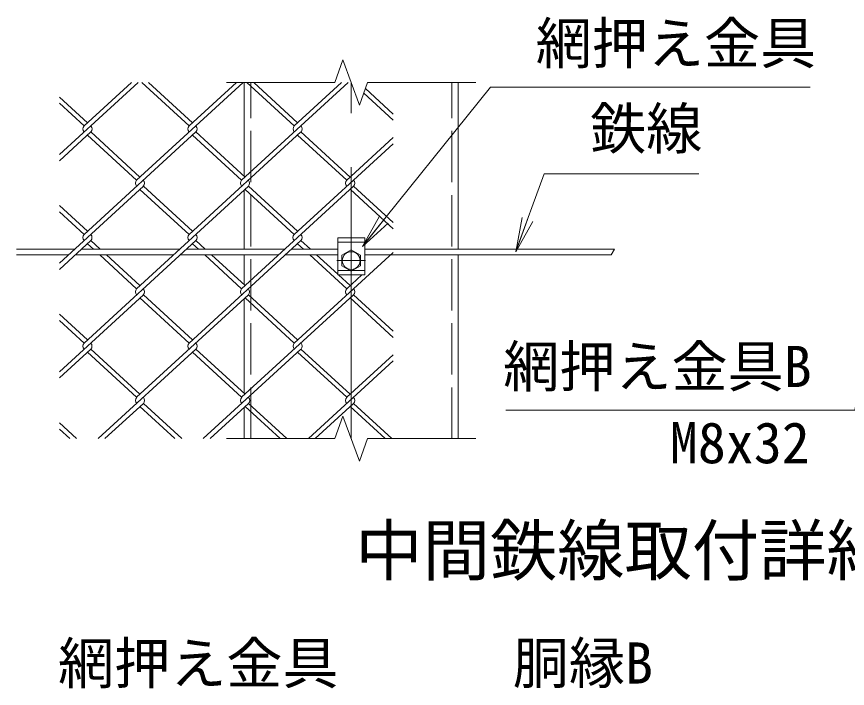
# Model space of a CAD drawing. Units: millimetres at full size; details may follow other scales. Extents: x -12600 to 12600, y -8910 to 8910.
# Drawn here: x 7179 to 10094, y 2675 to 5033 of the extents above; entities that cross this region are included whole.
import ezdxf
from ezdxf.enums import TextEntityAlignment as Align

# ---------------------------------------------------------------- set-up
doc = ezdxf.new("R2010")
doc.units = ezdxf.units.MM
doc.header["$LTSCALE"] = 30
doc.linetypes.add('DASHED', pattern=[7.5, 6, -1.5])
doc.linetypes.add('USER1', pattern=[50.8, 31.75, -6.35, 6.35, -6.35])
for name, color, linetype, lineweight in [('0-0_D-BMK', 2, 'USER1', 13), ('0-1_D-STR1', 1, 'Continuous', 18), ('0-3_0', 7, 'Continuous', 18), ('0-6_D-STR3', 3, 'Continuous', 13), ('0-7_D-STR-DIM', 7, 'Continuous', 13), ('0-9_D-STR2', 7, 'Continuous', 13), ('0-A_D-STR-TXT', 7, 'Continuous', 13), ('0-B_D-TTL-TXT', 7, 'Continuous', 13)]:
    doc.layers.add(name, color=color, linetype=linetype, lineweight=lineweight)
doc.styles.add('ＭＳ ゴシック', font='')
doc.styles.get('ＭＳ ゴシック').set_extended_font_data('MS Gothic')

# ---------------------------------------------------------------- blocks, each defined once
blk = doc.blocks.new('_Open')
at = {"layer": '0-3_0'}
blk.add_line((-30, 5), (0, 0), dxfattribs=at)
blk.add_lwpolyline([(-30, -5), (0, 0), (-30, 0)], dxfattribs=at)

msp = doc.modelspace()

# ---------------------------------------------------------------- linework, layer by layer
at = {"layer": '0-0_D-BMK'}
for p, q in [((8352.79, 3551.61), (8352.79, 4801.61)), ((8302.79, 4176.61), (8402.79, 4176.61))]:
    msp.add_line(p, q, dxfattribs=at)
at = {"layer": '0-1_D-STR1'}
for p, q in [((7977.79, 4472.25), (7977.79, 4801.61)), ((8727.79, 4216.61), (8727.79, 4801.61)), ((7977.79, 4216.61), (7977.79, 4424.31)), ((7977.79, 4091.05), (7977.79, 4196.61)), ((8727.79, 3551.61), (8727.79, 4196.61)), ((7977.79, 3709.86), (7977.79, 4043.12)), ((7977.79, 3551.61), (7977.79, 3661.92))]:
    msp.add_line(p, q, dxfattribs=at)
at = {"layer": '0-1_D-STR1', "linetype": 'DASHED'}
for p, q in [((8000.29, 3551.61), (8000.29, 4801.61)), ((8705.29, 3551.61), (8705.29, 4801.61))]:
    msp.add_line(p, q, dxfattribs=at)
at = {"layer": '0-6_D-STR3'}
for p, q in [((8400.29, 4256.61), (8305.29, 4256.61)), ((8305.29, 4256.61), (8305.29, 4126.61)), ((8400.29, 4256.61), (8400.29, 4126.61)), ((7178.88, 4216.61), (7382.48, 4216.61)), ((7406.16, 4216.61), (7751.12, 4216.61)), ((7774.8, 4216.61), (8119.75, 4216.61)), ((8143.44, 4216.61), (8305.29, 4216.61)), ((8320.29, 4195.37), (8352.79, 4214.14)), ((8352.79, 4214.14), (8385.29, 4195.37)), ((9276.7, 4216.61), (8400.29, 4216.61)), ((7178.88, 4196.61), (7360.65, 4196.61)), ((7384.33, 4196.61), (7729.29, 4196.61)), ((7752.97, 4196.61), (8097.93, 4196.61)), ((8121.61, 4196.61), (8305.29, 4196.61)), ((8320.29, 4157.84), (8320.29, 4195.37)), ((8385.29, 4195.37), (8385.29, 4157.84)), ((9265.15, 4196.61), (8400.29, 4196.61)), ((8352.79, 4139.08), (8320.29, 4157.84)), ((8385.29, 4157.84), (8352.79, 4139.08)), ((8400.29, 4126.61), (8305.29, 4126.61))]:
    msp.add_line(p, q, dxfattribs=at)
at = {"layer": '0-6_D-STR3', "linetype": 'DASHED'}
for p, q in [((8400.29, 4241.61), (8305.29, 4241.61)), ((8400.29, 4141.61), (8305.29, 4141.61))]:
    msp.add_line(p, q, dxfattribs=at)
at = {"layer": '0-6_D-STR3'}
msp.add_circle((8352.79, 4176.61), 31.25, dxfattribs=at)
at = {"layer": '0-7_D-STR-DIM'}
for p, q in [((8323.93, 4880.89), (8295.07, 4801.61)), ((8381.65, 4722.32), (8323.93, 4880.89)), ((7915.29, 4801.61), (8295.07, 4801.61)), ((8410.5, 4801.61), (8381.65, 4722.32)), ((8410.5, 4801.61), (8790.29, 4801.61)), ((9276.7, 4216.61), (9265.15, 4196.61)), ((8323.93, 3630.89), (8295.07, 3551.61)), ((8381.65, 3472.32), (8323.93, 3630.89)), ((7915.29, 3551.61), (8295.07, 3551.61)), ((8410.5, 3551.61), (8381.65, 3472.32)), ((8410.5, 3551.61), (8790.29, 3551.61))]:
    msp.add_line(p, q, dxfattribs=at)
at = {"layer": '0-9_D-STR2'}
for p, q in [((7604.89, 4801.61), (7328.88, 4548.69)), ((7581.8, 4801.61), (7415.76, 4649.46)), ((7973.53, 4801.61), (7599.78, 4459.13)), ((7784.1, 4649.73), (7618.36, 4801.61)), ((7795.94, 4660.58), (7642.04, 4801.61)), ((7950.44, 4801.61), (7784.4, 4649.46)), ((8342.17, 4801.61), (7968.42, 4459.13)), ((8152.74, 4649.73), (7987, 4801.61)), ((8164.58, 4660.58), (8010.68, 4801.61)), ((8318.48, 4801.61), (8152.74, 4649.73)), ((8499.93, 4691.09), (8402.7, 4780.18)), ((8499.93, 4669.38), (8396.78, 4763.91)), ((7427.3, 4660.58), (7328.88, 4750.77)), ((7415.46, 4649.73), (7328.88, 4729.07)), ((7439.15, 4628.03), (7328.88, 4526.99)), ((7807.78, 4628.03), (7415.46, 4268.53)), ((7599.78, 4459.13), (7427.3, 4617.18)), ((7611.62, 4469.98), (7439.15, 4628.03)), ((8176.42, 4628.03), (7784.1, 4268.53)), ((7968.42, 4459.13), (7795.94, 4617.18)), ((7980.26, 4469.98), (7807.78, 4628.03)), ((8337.06, 4459.13), (8164.58, 4617.18)), ((8348.9, 4469.98), (8176.42, 4628.03)), ((8499.93, 4608.38), (8337.06, 4459.13)), ((8499.93, 4586.68), (8152.74, 4268.53)), ((7623.47, 4437.43), (7328.88, 4167.49)), ((7992.1, 4437.43), (7599.78, 4077.94)), ((7795.94, 4279.39), (7623.47, 4437.43)), ((8360.74, 4437.43), (7968.42, 4077.94)), ((8164.58, 4279.39), (7992.1, 4437.43)), ((8499.93, 4309.89), (8360.74, 4437.43)), ((7784.1, 4268.53), (7611.62, 4426.58)), ((8152.74, 4268.54), (7980.26, 4426.58)), ((8499.93, 4288.19), (8349.93, 4425.64)), ((7427.3, 4279.39), (7328.88, 4369.58)), ((7415.46, 4268.53), (7328.88, 4347.87)), ((7439.15, 4246.83), (7328.88, 4145.79)), ((7807.78, 4246.83), (7415.46, 3887.34)), ((7448.45, 4216.61), (7427.3, 4235.98)), ((7472.13, 4216.61), (7439.15, 4246.83)), ((8176.42, 4246.83), (7784.1, 3887.34)), ((7817.09, 4216.61), (7795.94, 4235.98)), ((7840.77, 4216.61), (7807.78, 4246.83)), ((8185.73, 4216.61), (8164.58, 4235.98)), ((8209.41, 4216.61), (8176.42, 4246.84)), ((8499.93, 4205.48), (8152.74, 3887.34)), ((7599.78, 4077.94), (7470.27, 4196.61)), ((7611.62, 4088.79), (7493.96, 4196.61)), ((7968.42, 4077.94), (7838.91, 4196.61)), ((7980.26, 4088.79), (7862.6, 4196.61)), ((8337.06, 4077.94), (8207.55, 4196.61)), ((8305.29, 4128.75), (8231.23, 4196.61)), ((8348.9, 4088.79), (8307.63, 4126.61)), ((8390.18, 4126.61), (8337.06, 4077.94)), ((7623.47, 4056.23), (7328.88, 3786.3)), ((7992.1, 4056.23), (7599.78, 3696.74)), ((7795.94, 3898.19), (7623.47, 4056.23)), ((8360.74, 4056.23), (7968.42, 3696.74)), ((8164.58, 3898.19), (7992.1, 4056.23)), ((8499.93, 3928.69), (8360.74, 4056.23)), ((7784.1, 3887.34), (7611.62, 4045.38)), ((8152.74, 3887.34), (7980.26, 4045.38)), ((8499.93, 3906.99), (8348.9, 4045.38)), ((7427.3, 3898.19), (7328.88, 3988.38)), ((7415.46, 3887.34), (7328.88, 3966.68)), ((7439.15, 3865.64), (7328.88, 3764.59)), ((7599.78, 3696.74), (7427.3, 3854.78)), ((7611.62, 3707.59), (7439.15, 3865.64)), ((7807.78, 3865.64), (7465.08, 3551.61)), ((7968.42, 3696.74), (7795.94, 3854.78)), ((7980.26, 3707.59), (7807.78, 3865.64)), ((8176.42, 3865.64), (7833.72, 3551.61)), ((8337.06, 3696.74), (8164.58, 3854.78)), ((8348.9, 3707.59), (8176.42, 3865.64)), ((8499.93, 3824.28), (8202.36, 3551.61)), ((8499.93, 3845.98), (8337.06, 3696.74)), ((7623.47, 3675.04), (7488.77, 3551.61)), ((7758.16, 3551.61), (7623.47, 3675.04)), ((7992.1, 3675.04), (7857.41, 3551.61)), ((8126.8, 3551.61), (7992.1, 3675.04)), ((8360.74, 3675.04), (8226.04, 3551.61)), ((8495.44, 3551.61), (8360.74, 3675.04)), ((7734.48, 3551.61), (7611.62, 3664.19)), ((8103.12, 3551.61), (7980.26, 3664.19)), ((8471.76, 3551.61), (8348.9, 3664.19)), ((7389.53, 3551.61), (7328.88, 3607.18)), ((7365.84, 3551.61), (7328.88, 3585.48))]:
    msp.add_line(p, q, dxfattribs=at)
for centre, start, end in [((7427.57, 4638.58), 137.5, 222.5), ((7427.57, 4638.58), 317.5, 42.5), ((7796.21, 4638.58), 137.5, 222.5), ((7796.21, 4638.58), 317.5, 42.5), ((8164.85, 4638.58), 137.5, 222.5), ((8164.85, 4638.58), 317.5, 42.5), ((7611.62, 4448.28), 137.5, 222.5), ((7611.62, 4448.28), 317.5, 42.5), ((7980.26, 4448.28), 137.5, 222.5), ((7980.26, 4448.28), 317.5, 42.5), ((8348.9, 4448.28), 137.5, 222.5), ((8348.9, 4448.28), 317.5, 42.5), ((7427.27, 4257.66), 137.5, 222.5), ((7427.27, 4257.66), 317.5, 42.5), ((7795.91, 4257.66), 137.5, 222.5), ((7795.91, 4257.66), 317.5, 42.5), ((8164.55, 4257.66), 137.5, 222.5), ((8164.55, 4257.66), 317.5, 42.5), ((7611.62, 4067.08), 137.5, 222.5), ((7611.62, 4067.08), 317.5, 42.5), ((7980.26, 4067.08), 137.5, 222.5), ((7980.26, 4067.08), 317.5, 42.5), ((8348.9, 4067.08), 137.5, 222.5), ((8348.9, 4067.08), 317.5, 42.5), ((7427.27, 3876.46), 137.5, 222.5), ((7427.27, 3876.46), 317.5, 42.5), ((7795.91, 3876.46), 137.5, 222.5), ((7795.91, 3876.46), 317.5, 42.5), ((8164.88, 3876.21), 137.5, 222.5), ((8164.88, 3876.21), 317.5, 42.5), ((7611.92, 3685.62), 137.5, 222.5), ((7611.92, 3685.62), 317.5, 42.5), ((7980.56, 3685.62), 137.5, 222.5), ((7980.56, 3685.62), 317.5, 42.5), ((8349.2, 3685.62), 137.5, 222.5), ((8349.2, 3685.62), 317.5, 42.5)]:
    msp.add_arc(centre, 16.06, start, end, dxfattribs=at)
at = {"layer": '0-A_D-STR-TXT'}
for points in [[(9963.28, 4785.72), (8841.22, 4785.72), (8393.21, 4227.97)], [(9572.32, 4481.62), (9029.7, 4481.62), (8930.77, 4209.61)], [(8895.06, 3651.17), (10119.15, 3651.17), (10204.27, 4146.49)]]:
    msp.add_lwpolyline(points, dxfattribs=at)

# ---------------------------------------------------------------- block references
at = {"layer": '0-A_D-STR-TXT', "xscale": 4, "yscale": 4}
for p, rotation in [((8391.95, 4226.41), 231.22657), ((8930.09, 4207.73), 250.01342)]:
    msp.add_blockref('_Open', p, dxfattribs=dict(at, rotation=rotation))

# ---------------------------------------------------------------- texts
at = {"layer": '0-A_D-STR-TXT', "style": 'ＭＳ ゴシック'}
for s, p in [('網押え金具', (9000.08, 4824.24)), ('鉄線', (9190.85, 4524.71)), ('網押え金具B', (8885.92, 3689.69)), ('M8x32', (9470.69, 3421.95)), ('網押え金具', (7324.35, 2647.9)), ('胴縁B', (8919.72, 2648.74))]:
    msp.add_text(s, height=144.3, dxfattribs=at).set_placement(p, align=Align.BOTTOM_LEFT)
at = {"layer": '0-B_D-TTL-TXT', "style": 'ＭＳ ゴシック'}
msp.add_text('中間鉄線取付詳細', height=173.1, dxfattribs=at).set_placement((8367.33, 3020.77), align=Align.BOTTOM_LEFT)

doc.saveas('drawing.dxf')
